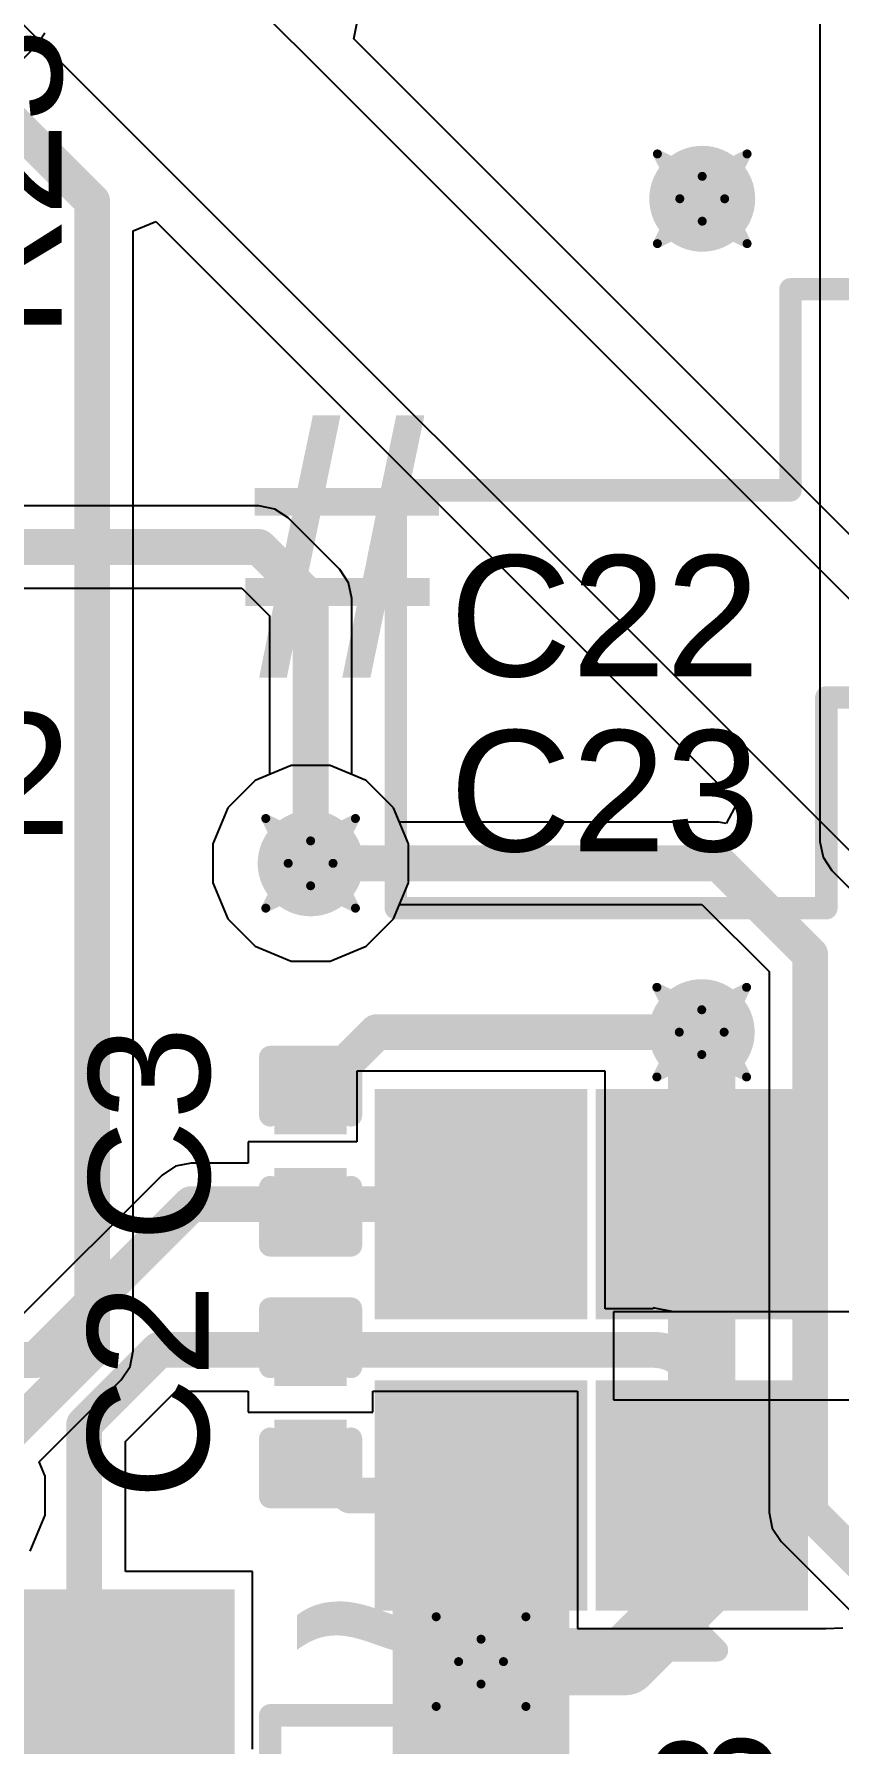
# Model space of a CAD drawing. Header units: inches. Extents: x -6 to 328, y -12 to 81.
# Drawn here: x 22.62 to 27.17, y 21.71 to 31.39 of the extents above; entities that cross this region are included whole.
import ezdxf

# ---------------------------------------------------------------- set-up
doc = ezdxf.new("R2010")
doc.units = ezdxf.units.IN
for name, color, linetype in [('Bottom Layer', 5, 'Continuous'), ('Drill Drawing', 1, 'Continuous'), ('Top Layer', 1, 'Continuous'), ('Top Overlay', 2, 'Continuous'), ('Top Paste', 8, 'Continuous'), ('Top Solder', 216, 'Continuous'), ('Via Holes', 16, 'Continuous')]:
    doc.layers.add(name, color=color, linetype=linetype)
doc.styles.add('Arial', font='', dxfattribs={"height": 0.2})
doc.styles.add('Arial_Bold', font='', dxfattribs={"height": 0.2})
doc.styles.get('Arial').set_extended_font_data('Arial')
doc.styles.get('Arial_Bold').set_extended_font_data('Arial', bold=True)

# ---------------------------------------------------------------- blocks, each defined once
blk = doc.blocks.new('ABM10AIG_25_000MHZ_4Z_T3_6')
at = {"layer": 'Top Layer'}
for points in [[(-1.375, 1.125), (-0.275, 1.125), (-0.275, 0.125), (-1.375, 0.125)], [(0.275, 1.125), (1.375, 1.125), (1.375, 0.125), (0.275, 0.125)], [(-1.375, -0.125), (-0.275, -0.125), (-0.275, -1.125), (-1.375, -1.125)], [(0.275, -0.125), (1.375, -0.125), (1.375, -1.125), (0.275, -1.125)]]:
    blk.add_hatch(color=1, dxfattribs=at).paths.add_polyline_path(points)
at = {"layer": 'Top Paste'}
for points in [[(-1.375, 1.125), (-0.275, 1.125), (-0.275, 0.125), (-1.375, 0.125)], [(0.275, 1.125), (1.375, 1.125), (1.375, 0.125), (0.275, 0.125)], [(-1.375, -0.125), (-0.275, -0.125), (-0.275, -1.125), (-1.375, -1.125)], [(0.275, -0.125), (1.375, -0.125), (1.375, -1.125), (0.275, -1.125)]]:
    blk.add_hatch(color=8, dxfattribs=at).paths.add_polyline_path(points)
at = {"layer": 'Top Solder'}
for points in [[(-1.4766, 1.2266), (-0.1734, 1.2266), (-0.1734, 0.0234), (-1.4766, 0.0234)], [(0.1734, 1.2266), (1.4766, 1.2266), (1.4766, 0.0234), (0.1734, 0.0234)], [(-1.4766, -0.0234), (-0.1734, -0.0234), (-0.1734, -1.2266), (-1.4766, -1.2266)], [(0.1734, -0.0234), (1.4766, -0.0234), (1.4766, -1.2266), (0.1734, -1.2266)]]:
    blk.add_hatch(color=216, dxfattribs=at).paths.add_polyline_path(points)
at = {"layer": 'Top Overlay', "const_width": 0.127}
for points in [[(-1.7018, -0.4572), (-1.5748, -0.5842)], [(-1.7018, -0.4572), (-1.7018, -0.7112)], [(-1.5748, -0.5842), (-1.7018, -0.7112)]]:
    blk.add_lwpolyline(points, dxfattribs=at)
at = {"layer": 'Top Overlay', "const_width": 0.0635}
for points in [[(-1.7335, -0.4572, 1), (-1.6701, -0.4572, 1)], [(-1.7335, -0.4572, 1), (-1.6701, -0.4572, 1)], [(-1.6065, -0.5842, 1), (-1.5431, -0.5842, 1)], [(-1.6065, -0.5842, 1), (-1.5431, -0.5842, 1)], [(-1.7335, -0.7112, 1), (-1.6701, -0.7112, 1)], [(-1.7335, -0.7112, 1), (-1.6701, -0.7112, 1)]]:
    blk.add_lwpolyline(points, format="xyb", close=True, dxfattribs=at)
blk = doc.blocks.new('LAN9255_ZMX019_9')
at = {"layer": 'Top Layer'}
for points in [[(-6.1, 8.45), (-6.1, 6.95), (-6.3, 6.95), (-6.3, 8.45)], [(-5.7, 8.45), (-5.7, 6.95), (-5.9, 6.95), (-5.9, 8.45)]]:
    blk.add_hatch(color=1, dxfattribs=at).paths.add_polyline_path(points)
at = {"layer": 'Top Paste'}
for points in [[(-6.1, 8.45), (-6.1, 6.95), (-6.3, 6.95), (-6.3, 8.45)], [(-5.7, 8.45), (-5.7, 6.95), (-5.9, 6.95), (-5.9, 8.45)]]:
    blk.add_hatch(color=8, dxfattribs=at).paths.add_polyline_path(points)
at = {"layer": 'Top Solder'}
for points in [[(-5.9984, 8.5516), (-5.9984, 6.8484), (-6.4016, 6.8484), (-6.4016, 8.5516)], [(-5.5984, 8.5516), (-5.5984, 6.8484), (-6.0016, 6.8484), (-6.0016, 8.5516)], [(-5.1984, 8.5516), (-5.1984, 6.8484), (-5.6016, 6.8484), (-5.6016, 8.5516)]]:
    blk.add_hatch(color=216, dxfattribs=at).paths.add_polyline_path(points)
blk = doc.blocks.new('CAP_0201_79')
at = {"layer": 'Top Layer'}
for points in [[(-0.45, 0.15), (-0.15, 0.15), (-0.15, -0.15), (-0.45, -0.15)], [(0.15, 0.15), (0.45, 0.15), (0.45, -0.15), (0.15, -0.15)]]:
    blk.add_hatch(color=1, dxfattribs=at).paths.add_polyline_path(points)
at = {"layer": 'Top Paste'}
for points in [[(-0.45, 0.15), (-0.15, 0.15), (-0.15, -0.15), (-0.45, -0.15)], [(0.15, 0.15), (0.45, 0.15), (0.45, -0.15), (0.15, -0.15)]]:
    blk.add_hatch(color=8, dxfattribs=at).paths.add_polyline_path(points)
at = {"layer": 'Top Solder'}
for points in [[(-0.505, 0.205), (-0.095, 0.205), (-0.095, -0.205), (-0.505, -0.205)], [(0.095, 0.205), (0.505, 0.205), (0.505, -0.205), (0.095, -0.205)]]:
    blk.add_hatch(color=216, dxfattribs=at).paths.add_polyline_path(points)
at = {"layer": 'Top Overlay', "const_width": 0.127}
for points in [[(-0.5334, -0.2286), (-0.5334, 0.2286)], [(-0.2032, 0.2286), (-0.5334, 0.2286)], [(0.5334, 0.2286), (0.2032, 0.2286)], [(0.5334, -0.2286), (0.5334, 0.2286)], [(-0.2032, -0.2286), (-0.5334, -0.2286)], [(0.5334, -0.2286), (0.2032, -0.2286)]]:
    blk.add_lwpolyline(points, dxfattribs=at)
at = {"layer": 'Top Overlay', "const_width": 0.0635}
for points in [[(-0.5651, 0.2286, 1), (-0.5016, 0.2286, 1)], [(-0.5651, 0.2286, 1), (-0.5016, 0.2286, 1)], [(-0.2349, 0.2286, 1), (-0.1714, 0.2286, 1)], [(0.1714, 0.2286, 1), (0.2349, 0.2286, 1)], [(0.5016, 0.2286, 1), (0.5651, 0.2286, 1)], [(0.5016, 0.2286, 1), (0.5651, 0.2286, 1)], [(-0.5651, -0.2286, 1), (-0.5016, -0.2286, 1)], [(-0.5651, -0.2286, 1), (-0.5016, -0.2286, 1)], [(-0.2349, -0.2286, 1), (-0.1714, -0.2286, 1)], [(0.1714, -0.2286, 1), (0.2349, -0.2286, 1)], [(0.5016, -0.2286, 1), (0.5651, -0.2286, 1)], [(0.5016, -0.2286, 1), (0.5651, -0.2286, 1)]]:
    blk.add_lwpolyline(points, format="xyb", close=True, dxfattribs=at)
blk = doc.blocks.new('CAP_0201_80')
at = {"layer": 'Top Layer'}
for points in [[(-0.45, 0.15), (-0.15, 0.15), (-0.15, -0.15), (-0.45, -0.15)], [(0.15, 0.15), (0.45, 0.15), (0.45, -0.15), (0.15, -0.15)]]:
    blk.add_hatch(color=1, dxfattribs=at).paths.add_polyline_path(points)
at = {"layer": 'Top Paste'}
for points in [[(-0.45, 0.15), (-0.15, 0.15), (-0.15, -0.15), (-0.45, -0.15)], [(0.15, 0.15), (0.45, 0.15), (0.45, -0.15), (0.15, -0.15)]]:
    blk.add_hatch(color=8, dxfattribs=at).paths.add_polyline_path(points)
at = {"layer": 'Top Solder'}
for points in [[(-0.505, 0.205), (-0.095, 0.205), (-0.095, -0.205), (-0.505, -0.205)], [(0.095, 0.205), (0.505, 0.205), (0.505, -0.205), (0.095, -0.205)]]:
    blk.add_hatch(color=216, dxfattribs=at).paths.add_polyline_path(points)
at = {"layer": 'Top Overlay', "const_width": 0.127}
for points in [[(-0.5334, 0.2286), (-0.5334, -0.2286)], [(-0.5334, 0.2286), (-0.2032, 0.2286)], [(0.2032, 0.2286), (0.5334, 0.2286)], [(0.5334, 0.2286), (0.5334, -0.2286)], [(-0.5334, -0.2286), (-0.2032, -0.2286)], [(0.2032, -0.2286), (0.5334, -0.2286)]]:
    blk.add_lwpolyline(points, dxfattribs=at)
at = {"layer": 'Top Overlay', "const_width": 0.0635}
for points in [[(-0.5651, 0.2286, 1), (-0.5016, 0.2286, 1)], [(-0.5651, 0.2286, 1), (-0.5016, 0.2286, 1)], [(-0.2349, 0.2286, 1), (-0.1714, 0.2286, 1)], [(0.1714, 0.2286, 1), (0.2349, 0.2286, 1)], [(0.5016, 0.2286, 1), (0.5651, 0.2286, 1)], [(0.5016, 0.2286, 1), (0.5651, 0.2286, 1)], [(-0.5651, -0.2286, 1), (-0.5016, -0.2286, 1)], [(-0.5651, -0.2286, 1), (-0.5016, -0.2286, 1)], [(-0.2349, -0.2286, 1), (-0.1714, -0.2286, 1)], [(0.1714, -0.2286, 1), (0.2349, -0.2286, 1)], [(0.5016, -0.2286, 1), (0.5651, -0.2286, 1)], [(0.5016, -0.2286, 1), (0.5651, -0.2286, 1)]]:
    blk.add_lwpolyline(points, format="xyb", close=True, dxfattribs=at)

msp = doc.modelspace()

# ---------------------------------------------------------------- hatches: boundary and pattern name
at = {"layer": 'Bottom Layer'}
h = msp.add_hatch(color=5, dxfattribs=at)
edge = h.paths.add_edge_path()
edge.add_arc((26.3988, 30.4592), 0.3, 0, 360)
h = msp.add_hatch(color=5, dxfattribs=at)
edge = h.paths.add_edge_path()
edge.add_arc((24.1808, 26.6954), 0.3, 0, 360)
h = msp.add_hatch(color=5, dxfattribs=at)
edge = h.paths.add_edge_path()
edge.add_arc((26.396, 25.7392), 0.3, 0, 360)
h = msp.add_hatch(color=5, dxfattribs=at)
edge = h.paths.add_edge_path()
edge.add_arc((25.146, 22.1742), 0.3, 0, 360)
at = {"layer": 'Top Layer'}
h = msp.add_hatch(color=1, dxfattribs=at)
edge = h.paths.add_edge_path()
edge.add_arc((26.3988, 30.4592), 0.3, 0, 360)
h = msp.add_hatch(color=1, dxfattribs=at)
edge = h.paths.add_edge_path()
edge.add_arc((24.1808, 26.6954), 0.3, 0, 360)
h = msp.add_hatch(color=1, dxfattribs=at)
edge = h.paths.add_edge_path()
edge.add_arc((26.396, 25.7392), 0.3, 0, 360)
msp.add_hatch(color=1, dxfattribs=at).paths.add_polyline_path([(24.646, 21.257), (25.646, 21.257), (25.646, 23.5966), (24.646, 23.5966)])
h = msp.add_hatch(color=1, dxfattribs=at)
edge = h.paths.add_edge_path()
edge.add_arc((25.146, 22.1742), 0.3, 0, 360)
at = {"layer": 'Via Holes'}
h = msp.add_hatch(color=7, dxfattribs=at)
edge = h.paths.add_edge_path()
edge.add_arc((26.3988, 30.4592), 0.15, 0, 360)
h = msp.add_hatch(color=7, dxfattribs=at)
edge = h.paths.add_edge_path()
edge.add_arc((24.1808, 26.6954), 0.15, 0, 360)
h = msp.add_hatch(color=7, dxfattribs=at)
edge = h.paths.add_edge_path()
edge.add_arc((26.396, 25.7392), 0.15, 0, 360)
h = msp.add_hatch(color=7, dxfattribs=at)
edge = h.paths.add_edge_path()
edge.add_arc((25.146, 22.1742), 0.15, 0, 360)

# ---------------------------------------------------------------- linework, layer by layer
at = {"layer": 'Bottom Layer'}
for p, q in [((27.3558, 26.6446), (22.363, 31.6374)), ((23.914, 31.5088), (24.2418, 31.181)), ((24.425, 31.3641), (24.4497, 31.4886)), ((28.4025, 27.3865), (24.425, 31.3641)), ((24.2418, 31.181), (28.2014, 27.2214)), ((23.1765, 30.2781), (23.3035, 30.3307)), ((23.3035, 30.3307), (26.5967, 27.0374)), ((23.1765, 23.934), (23.1765, 30.2781)), ((24.0706, 27.2494), (23.867, 27.1651)), ((24.291, 27.2494), (24.0706, 27.2494)), ((24.4946, 27.1651), (24.291, 27.2494)), ((23.867, 27.1651), (23.7111, 27.0092)), ((24.6505, 27.0092), (24.4946, 27.1651)), ((26.5967, 27.0374), (26.5341, 26.9204)), ((23.7111, 27.0092), (23.6268, 26.8056)), ((24.6839, 26.9285), (24.6505, 27.0092)), ((26.4935, 26.9285), (24.6839, 26.9285)), ((26.5341, 26.9204), (26.4935, 26.9285)), ((23.6268, 26.8056), (23.6268, 26.5852)), ((23.6268, 26.5852), (23.7111, 26.3816)), ((24.6505, 26.3816), (24.6839, 26.4623)), ((24.6839, 26.4623), (26.397, 26.4623)), ((26.397, 26.4623), (26.777, 26.0823)), ((23.7111, 26.3816), (23.867, 26.2257)), ((24.4946, 26.2257), (24.6505, 26.3816)), ((23.867, 26.2257), (24.0706, 26.1414)), ((24.291, 26.1414), (24.4946, 26.2257)), ((24.0706, 26.1414), (24.291, 26.1414)), ((26.777, 26.0823), (26.777, 23.0195)), ((23.1587, 23.8448), (23.1765, 23.934)), ((23.1082, 23.7692), (23.1587, 23.8448)), ((22.644, 23.3049), (23.1082, 23.7692)), ((22.6774, 23.2242), (22.644, 23.3049)), ((22.6774, 23.0038), (22.6774, 23.2242)), ((22.5931, 22.8002), (22.6774, 23.0038)), ((26.777, 23.0195), (26.7948, 22.9303)), ((26.7948, 22.9303), (26.8453, 22.8547)), ((26.8453, 22.8547), (28.4688, 21.2311))]:
    msp.add_line(p, q, dxfattribs=at)
for points, const_width in [([(22.1208, 31.2674), (22.9434, 30.4448)], 0.2032), ([(22.9434, 23.934), (22.9434, 30.4448)], 0.2032), ([(24.1808, 26.6954), (26.4935, 26.6954)], 0.2032), ([(26.4935, 26.6954), (27.0101, 26.1788)], 0.2032), ([(27.0101, 23.0195), (27.0101, 26.1788)], 0.2032), ([(26.396, 22.609), (26.396, 25.7392)], 0.381), ([(22.1234, 23.114), (22.9434, 23.934)], 0.2032), ([(27.0101, 23.0195), (28.6337, 21.3959)], 0.2032), ([(25.9612, 22.1742), (26.396, 22.609)], 0.381), ([(25.146, 22.1742), (25.9612, 22.1742)], 0.381)]:
    msp.add_lwpolyline(points, dxfattribs=dict(at, const_width=const_width))
for points, const_width in [([(22.8926, 30.4448, 1), (22.9942, 30.4448, 1)], 0.1016), ([(22.8926, 30.4448, 1), (22.9942, 30.4448, 1)], 0.1016), ([(24.13, 26.6954, 1), (24.2316, 26.6954, 1)], 0.1016), ([(26.4427, 26.6954, 1), (26.5443, 26.6954, 1)], 0.1016), ([(26.4427, 26.6954, 1), (26.5443, 26.6954, 1)], 0.1016), ([(26.9593, 26.1788, 1), (27.0609, 26.1788, 1)], 0.1016), ([(26.9593, 26.1788, 1), (27.0609, 26.1788, 1)], 0.1016), ([(26.3008, 25.7392, 1), (26.4913, 25.7392, 1)], 0.1905), ([(22.8926, 23.934, 1), (22.9942, 23.934, 1)], 0.1016), ([(22.8926, 23.934, 1), (22.9942, 23.934, 1)], 0.1016), ([(26.9593, 23.0195, 1), (27.0609, 23.0195, 1)], 0.1016), ([(26.9593, 23.0195, 1), (27.0609, 23.0195, 1)], 0.1016), ([(26.3008, 22.609, 1), (26.4913, 22.609, 1)], 0.1905), ([(26.3008, 22.609, 1), (26.4913, 22.609, 1)], 0.1905), ([(25.0508, 22.1742, 1), (25.2413, 22.1742, 1)], 0.1905), ([(25.866, 22.1742, 1), (26.0565, 22.1742, 1)], 0.1905), ([(25.866, 22.1742, 1), (26.0565, 22.1742, 1)], 0.1905)]:
    msp.add_lwpolyline(points, format="xyb", close=True, dxfattribs=dict(at, const_width=const_width))
at = {"layer": 'Drill Drawing', "const_width": 0.0508}
for points in [[(26.1448, 30.7132), (26.3988, 30.5862)], [(26.1448, 30.7132), (26.2718, 30.4592)], [(26.3988, 30.5862), (26.6528, 30.7132)], [(26.5258, 30.4592), (26.6528, 30.7132)], [(26.1448, 30.2052), (26.2718, 30.4592)], [(26.5258, 30.4592), (26.6528, 30.2052)], [(26.1448, 30.2052), (26.3988, 30.3322)], [(26.3988, 30.3322), (26.6528, 30.2052)], [(23.9268, 26.9494), (24.1808, 26.8224)], [(23.9268, 26.9494), (24.0538, 26.6954)], [(24.1808, 26.8224), (24.4348, 26.9494)], [(24.3078, 26.6954), (24.4348, 26.9494)], [(23.9268, 26.4414), (24.0538, 26.6954)], [(24.3078, 26.6954), (24.4348, 26.4414)], [(23.9268, 26.4414), (24.1808, 26.5684)], [(24.1808, 26.5684), (24.4348, 26.4414)], [(26.142, 25.9932), (26.396, 25.8662)], [(26.142, 25.9932), (26.269, 25.7392)], [(26.396, 25.8662), (26.65, 25.9932)], [(26.523, 25.7392), (26.65, 25.9932)], [(26.142, 25.4852), (26.269, 25.7392)], [(26.523, 25.7392), (26.65, 25.4852)], [(26.142, 25.4852), (26.396, 25.6122)], [(26.396, 25.6122), (26.65, 25.4852)], [(24.892, 22.4282), (25.146, 22.3012)], [(24.892, 22.4282), (25.019, 22.1742)], [(25.146, 22.3012), (25.4, 22.4282)], [(25.273, 22.1742), (25.4, 22.4282)], [(24.892, 21.9202), (25.019, 22.1742)], [(25.273, 22.1742), (25.4, 21.9202)], [(24.892, 21.9202), (25.146, 22.0472)], [(25.146, 22.0472), (25.4, 21.9202)]]:
    msp.add_lwpolyline(points, dxfattribs=at)
at = {"layer": 'Drill Drawing', "const_width": 0.0254}
for points in [[(26.1321, 30.7132, 1), (26.1575, 30.7132, 1)], [(26.1321, 30.7132, 1), (26.1575, 30.7132, 1)], [(26.6401, 30.7132, 1), (26.6655, 30.7132, 1)], [(26.6401, 30.7132, 1), (26.6655, 30.7132, 1)], [(26.3861, 30.5862, 1), (26.4115, 30.5862, 1)], [(26.3861, 30.5862, 1), (26.4115, 30.5862, 1)], [(26.2591, 30.4592, 1), (26.2845, 30.4592, 1)], [(26.2591, 30.4592, 1), (26.2845, 30.4592, 1)], [(26.5131, 30.4592, 1), (26.5385, 30.4592, 1)], [(26.5131, 30.4592, 1), (26.5385, 30.4592, 1)], [(26.3861, 30.3322, 1), (26.4115, 30.3322, 1)], [(26.3861, 30.3322, 1), (26.4115, 30.3322, 1)], [(26.1321, 30.2052, 1), (26.1575, 30.2052, 1)], [(26.1321, 30.2052, 1), (26.1575, 30.2052, 1)], [(26.6401, 30.2052, 1), (26.6655, 30.2052, 1)], [(26.6401, 30.2052, 1), (26.6655, 30.2052, 1)], [(23.9141, 26.9494, 1), (23.9395, 26.9494, 1)], [(23.9141, 26.9494, 1), (23.9395, 26.9494, 1)], [(24.4221, 26.9494, 1), (24.4475, 26.9494, 1)], [(24.4221, 26.9494, 1), (24.4475, 26.9494, 1)], [(24.1681, 26.8224, 1), (24.1935, 26.8224, 1)], [(24.1681, 26.8224, 1), (24.1935, 26.8224, 1)], [(24.0411, 26.6954, 1), (24.0665, 26.6954, 1)], [(24.0411, 26.6954, 1), (24.0665, 26.6954, 1)], [(24.2951, 26.6954, 1), (24.3205, 26.6954, 1)], [(24.2951, 26.6954, 1), (24.3205, 26.6954, 1)], [(24.1681, 26.5684, 1), (24.1935, 26.5684, 1)], [(24.1681, 26.5684, 1), (24.1935, 26.5684, 1)], [(23.9141, 26.4414, 1), (23.9395, 26.4414, 1)], [(23.9141, 26.4414, 1), (23.9395, 26.4414, 1)], [(24.4221, 26.4414, 1), (24.4475, 26.4414, 1)], [(24.4221, 26.4414, 1), (24.4475, 26.4414, 1)], [(26.1293, 25.9932, 1), (26.1547, 25.9932, 1)], [(26.1293, 25.9932, 1), (26.1547, 25.9932, 1)], [(26.6373, 25.9932, 1), (26.6627, 25.9932, 1)], [(26.6373, 25.9932, 1), (26.6627, 25.9932, 1)], [(26.3833, 25.8662, 1), (26.4087, 25.8662, 1)], [(26.3833, 25.8662, 1), (26.4087, 25.8662, 1)], [(26.2563, 25.7392, 1), (26.2817, 25.7392, 1)], [(26.2563, 25.7392, 1), (26.2817, 25.7392, 1)], [(26.5103, 25.7392, 1), (26.5357, 25.7392, 1)], [(26.5103, 25.7392, 1), (26.5357, 25.7392, 1)], [(26.3833, 25.6122, 1), (26.4087, 25.6122, 1)], [(26.3833, 25.6122, 1), (26.4087, 25.6122, 1)], [(26.1293, 25.4852, 1), (26.1547, 25.4852, 1)], [(26.1293, 25.4852, 1), (26.1547, 25.4852, 1)], [(26.6373, 25.4852, 1), (26.6627, 25.4852, 1)], [(26.6373, 25.4852, 1), (26.6627, 25.4852, 1)], [(24.8793, 22.4282, 1), (24.9047, 22.4282, 1)], [(24.8793, 22.4282, 1), (24.9047, 22.4282, 1)], [(25.3873, 22.4282, 1), (25.4127, 22.4282, 1)], [(25.3873, 22.4282, 1), (25.4127, 22.4282, 1)], [(25.1333, 22.3012, 1), (25.1587, 22.3012, 1)], [(25.1333, 22.3012, 1), (25.1587, 22.3012, 1)], [(25.0063, 22.1742, 1), (25.0317, 22.1742, 1)], [(25.0063, 22.1742, 1), (25.0317, 22.1742, 1)], [(25.2603, 22.1742, 1), (25.2857, 22.1742, 1)], [(25.2603, 22.1742, 1), (25.2857, 22.1742, 1)], [(25.1333, 22.0472, 1), (25.1587, 22.0472, 1)], [(25.1333, 22.0472, 1), (25.1587, 22.0472, 1)], [(24.8793, 21.9202, 1), (24.9047, 21.9202, 1)], [(24.8793, 21.9202, 1), (24.9047, 21.9202, 1)], [(25.3873, 21.9202, 1), (25.4127, 21.9202, 1)], [(25.3873, 21.9202, 1), (25.4127, 21.9202, 1)]]:
    msp.add_lwpolyline(points, format="xyb", close=True, dxfattribs=at)
at = {"layer": 'Top Layer'}
for p, q in [((27.0655, 33.0148), (27.0655, 26.8199)), ((22.6242, 31.3243), (22.6747, 31.3999)), ((22.3518, 31.0518), (22.6242, 31.3243)), ((23.8884, 28.7198), (20.7596, 28.7198)), ((23.9776, 28.7021), (23.8884, 28.7198)), ((24.0532, 28.6516), (23.9776, 28.7021)), ((24.3456, 28.3592), (24.0532, 28.6516)), ((24.3961, 28.2836), (24.3456, 28.3592)), ((24.4139, 28.1944), (24.3961, 28.2836)), ((21.6184, 28.2537), (23.7919, 28.2537)), ((23.7919, 28.2537), (23.9477, 28.0978)), ((24.4139, 27.1985), (24.4139, 28.1944)), ((23.9477, 28.0978), (23.9477, 27.1985)), ((23.867, 27.1651), (23.7111, 27.0092)), ((23.9477, 27.1985), (23.867, 27.1651)), ((24.4946, 27.1651), (24.4139, 27.1985)), ((24.6505, 27.0092), (24.4946, 27.1651)), ((23.7111, 27.0092), (23.6268, 26.8056)), ((24.7348, 26.8056), (24.6505, 27.0092)), ((23.6268, 26.8056), (23.6268, 26.5852)), ((24.7348, 26.5852), (24.7348, 26.8056)), ((27.0655, 26.8199), (27.0832, 26.7307)), ((27.0832, 26.7307), (27.1338, 26.655)), ((27.1338, 26.655), (27.9691, 25.8197)), ((23.6268, 26.5852), (23.7111, 26.3816)), ((24.6505, 26.3816), (24.7348, 26.5852)), ((23.7111, 26.3816), (23.867, 26.2257)), ((24.4946, 26.2257), (24.6505, 26.3816)), ((23.867, 26.2257), (24.0706, 26.1414)), ((24.291, 26.1414), (24.4946, 26.2257)), ((24.0706, 26.1414), (24.291, 26.1414)), ((25.8492, 25.5182), (24.4428, 25.5182)), ((24.4428, 25.5182), (24.4428, 25.1182)), ((25.8492, 24.1731), (25.8492, 25.5182)), ((24.4428, 25.1182), (23.8276, 25.1182)), ((23.8276, 25.1182), (23.8276, 24.9981)), ((23.5042, 24.9981), (23.415, 24.9803)), ((23.8276, 24.9981), (23.5042, 24.9981)), ((23.3394, 24.9298), (22.5247, 24.1151)), ((23.415, 24.9803), (23.3394, 24.9298)), ((26.121, 24.1731), (25.8492, 24.1731)), ((28.4085, 24.1554), (25.8967, 24.1554)), ((25.8967, 24.1554), (25.8967, 23.6564)), ((26.237, 24.1554), (26.121, 24.1785)), ((26.121, 24.1785), (26.121, 24.1731)), ((28.2535, 24.1554), (26.237, 24.1554)), ((23.1315, 23.421), (23.4174, 23.7069)), ((23.4174, 23.7069), (23.8276, 23.7069)), ((23.8276, 23.7069), (23.8276, 23.5868)), ((24.534, 23.5868), (24.534, 23.7069)), ((24.534, 23.7069), (25.6928, 23.7069)), ((25.6928, 23.7069), (25.6928, 22.3618)), ((25.8967, 23.6564), (28.4085, 23.6564)), ((23.8276, 23.5868), (24.534, 23.5868)), ((23.1315, 22.6852), (23.1315, 23.421)), ((23.8516, 22.6852), (23.1315, 22.6852)), ((23.8516, 21.6788), (23.8516, 22.6852)), ((25.6928, 22.3618), (27.0992, 22.3618)), ((27.0992, 22.3618), (27.1958, 22.365)), ((27.0992, 22.3618), (27.0992, 22.3618))]:
    msp.add_line(p, q, dxfattribs=at)
at = {"layer": 'Top Layer', "const_width": 0.2032}
for points in [[(13.5727, 28.4868), (23.8884, 28.4868)], [(23.8884, 28.4868), (24.1808, 28.1944)], [(24.1808, 26.6954), (24.1808, 28.1944)], [(24.1808, 25.365), (24.555, 25.7392)], [(24.555, 25.7392), (26.396, 25.7392)], [(26.396, 24.765), (26.396, 25.7392)], [(26.0273, 25.1337), (26.396, 24.765)], [(22.6212, 23.882), (23.5042, 24.765)], [(23.5042, 24.765), (24.1808, 24.765)], [(24.1808, 24.765), (25.146, 24.765)], [(22.8984, 23.5175), (23.3209, 23.94)], [(23.3209, 23.94), (24.1808, 23.94)], [(24.1808, 23.94), (26.121, 23.94)], [(21.3984, 23.882), (22.6212, 23.882)], [(26.396, 23.115), (26.396, 23.665)], [(22.8984, 22.382), (22.8984, 23.5175)], [(24.1808, 23.34), (24.4058, 23.115)], [(24.4058, 23.115), (25.146, 23.115)], [(25.146, 22.1742), (25.146, 23.115)]]:
    msp.add_lwpolyline(points, dxfattribs=at)
at = {"layer": 'Top Layer', "const_width": 0.1016}
for points in [[(23.8376, 28.4868, 1), (23.9392, 28.4868, 1)], [(23.8376, 28.4868, 1), (23.9392, 28.4868, 1)], [(24.13, 28.1944, 1), (24.2316, 28.1944, 1)], [(24.13, 28.1944, 1), (24.2316, 28.1944, 1)], [(24.13, 26.6954, 1), (24.2316, 26.6954, 1)], [(24.5042, 25.7392, 1), (24.6058, 25.7392, 1)], [(24.5042, 25.7392, 1), (24.6058, 25.7392, 1)], [(26.3452, 25.7392, 1), (26.4468, 25.7392, 1)], [(26.3452, 25.7392, 1), (26.4468, 25.7392, 1)], [(24.13, 25.365, 1), (24.2316, 25.365, 1)], [(25.9765, 25.1337, 1), (26.0781, 25.1337, 1)], [(23.4534, 24.765, 1), (23.555, 24.765, 1)], [(23.4534, 24.765, 1), (23.555, 24.765, 1)], [(24.13, 24.765, 1), (24.2316, 24.765, 1)], [(24.13, 24.765, 1), (24.2316, 24.765, 1)], [(25.0952, 24.765, 1), (25.1968, 24.765, 1)], [(26.3452, 24.765, 1), (26.4468, 24.765, 1)], [(26.3452, 24.765, 1), (26.4468, 24.765, 1)], [(23.2701, 23.94, 1), (23.3717, 23.94, 1)], [(23.2701, 23.94, 1), (23.3717, 23.94, 1)], [(24.13, 23.94, 1), (24.2316, 23.94, 1)], [(24.13, 23.94, 1), (24.2316, 23.94, 1)], [(26.0702, 23.94, 1), (26.1718, 23.94, 1)], [(26.0702, 23.94, 1), (26.1718, 23.94, 1)], [(22.5704, 23.882, 1), (22.672, 23.882, 1)], [(22.5704, 23.882, 1), (22.672, 23.882, 1)], [(26.3452, 23.665, 1), (26.4468, 23.665, 1)], [(26.3452, 23.665, 1), (26.4468, 23.665, 1)], [(22.8476, 23.5175, 1), (22.9492, 23.5175, 1)], [(22.8476, 23.5175, 1), (22.9492, 23.5175, 1)], [(24.13, 23.34, 1), (24.2316, 23.34, 1)], [(24.355, 23.115, 1), (24.4566, 23.115, 1)], [(24.355, 23.115, 1), (24.4566, 23.115, 1)], [(25.0952, 23.115, 1), (25.1968, 23.115, 1)], [(25.0952, 23.115, 1), (25.1968, 23.115, 1)], [(26.3452, 23.115, 1), (26.4468, 23.115, 1)], [(22.8476, 22.382, 1), (22.9492, 22.382, 1)], [(25.0952, 22.1742, 1), (25.1968, 22.1742, 1)]]:
    msp.add_lwpolyline(points, format="xyb", close=True, dxfattribs=at)
at = {"layer": 'Top Layer', "const_width": 0.2032}
msp.add_lwpolyline([(26.121, 23.94, -0.414214), (26.396, 23.665)], format="xyb", dxfattribs=at)
at = {"layer": 'Top Overlay', "const_width": 0.127}
for points in [[(26.8986, 28.808), (26.8986, 29.9466)], [(26.8986, 29.9466), (28.1686, 29.9466)], [(24.6634, 28.808), (26.8986, 28.808)], [(24.6634, 26.4414), (24.6634, 28.808)], [(27.1018, 27.6352), (28.1686, 27.6352)], [(27.1018, 26.4414), (27.1018, 27.6352)], [(24.6634, 26.4414), (27.1018, 26.4414)], [(23.9522, 20.5736), (23.9522, 21.87)], [(23.9522, 21.87), (24.9428, 21.87)], [(24.9428, 21.6404), (24.9428, 21.87)]]:
    msp.add_lwpolyline(points, dxfattribs=at)
at = {"layer": 'Top Overlay', "const_width": 0.0635}
for points in [[(26.8668, 29.9466, 1), (26.9304, 29.9466, 1)], [(26.8668, 29.9466, 1), (26.9304, 29.9466, 1)], [(24.6317, 28.808, 1), (24.6952, 28.808, 1)], [(24.6317, 28.808, 1), (24.6952, 28.808, 1)], [(26.8668, 28.808, 1), (26.9304, 28.808, 1)], [(26.8668, 28.808, 1), (26.9304, 28.808, 1)], [(27.07, 27.6352, 1), (27.1335, 27.6352, 1)], [(27.07, 27.6352, 1), (27.1335, 27.6352, 1)], [(24.6317, 26.4414, 1), (24.6952, 26.4414, 1)], [(24.6317, 26.4414, 1), (24.6952, 26.4414, 1)], [(27.07, 26.4414, 1), (27.1335, 26.4414, 1)], [(27.07, 26.4414, 1), (27.1335, 26.4414, 1)], [(23.9204, 21.87, 1), (23.984, 21.87, 1)], [(23.9204, 21.87, 1), (23.984, 21.87, 1)], [(24.911, 21.87, 1), (24.9746, 21.87, 1)], [(24.911, 21.87, 1), (24.9746, 21.87, 1)]]:
    msp.add_lwpolyline(points, format="xyb", close=True, dxfattribs=at)

# ---------------------------------------------------------------- block references
for name, p, rotation in [('CAP_0201_79', (24.1808, 25.065), 270), ('ABM10AIG_25_000MHZ_4Z_T3_6', (25.771, 23.94), 90), ('LAN9255_ZMX019_9', (15.1984, 16.182), 270), ('CAP_0201_80', (24.1808, 23.64), 90)]:
    msp.add_blockref(name, p, dxfattribs=dict(rotation=rotation))

# ---------------------------------------------------------------- texts
at = {"layer": 'Top Overlay', "style": 'Arial'}
for s, p in [('R23', (22.771, 29.6675)), ('C3', (23.6092, 24.5493)), ('C2', (23.6038, 23.0907)), ('C8', (26.8096, 20.5615))]:
    msp.add_text(s, height=0.6858, rotation=90, dxfattribs=at).set_placement(p)
at = {"layer": 'Top Overlay'}
for s, height, style, p in [('#', 1.5, 'Arial_Bold', (23.7758, 27.7468)), ('C22', 0.6858, 'Arial', (24.9676, 27.754)), ('X2', 0.6858, 'Arial', (21.6537, 26.8606)), ('C23', 0.6858, 'Arial', (24.9676, 26.7634)), ('~', 1.3, 'Arial_Bold', (24.0322, 21.7403))]:
    msp.add_text(s, height=height, dxfattribs=dict(at, style=style)).set_placement(p)

doc.saveas('drawing.dxf')
